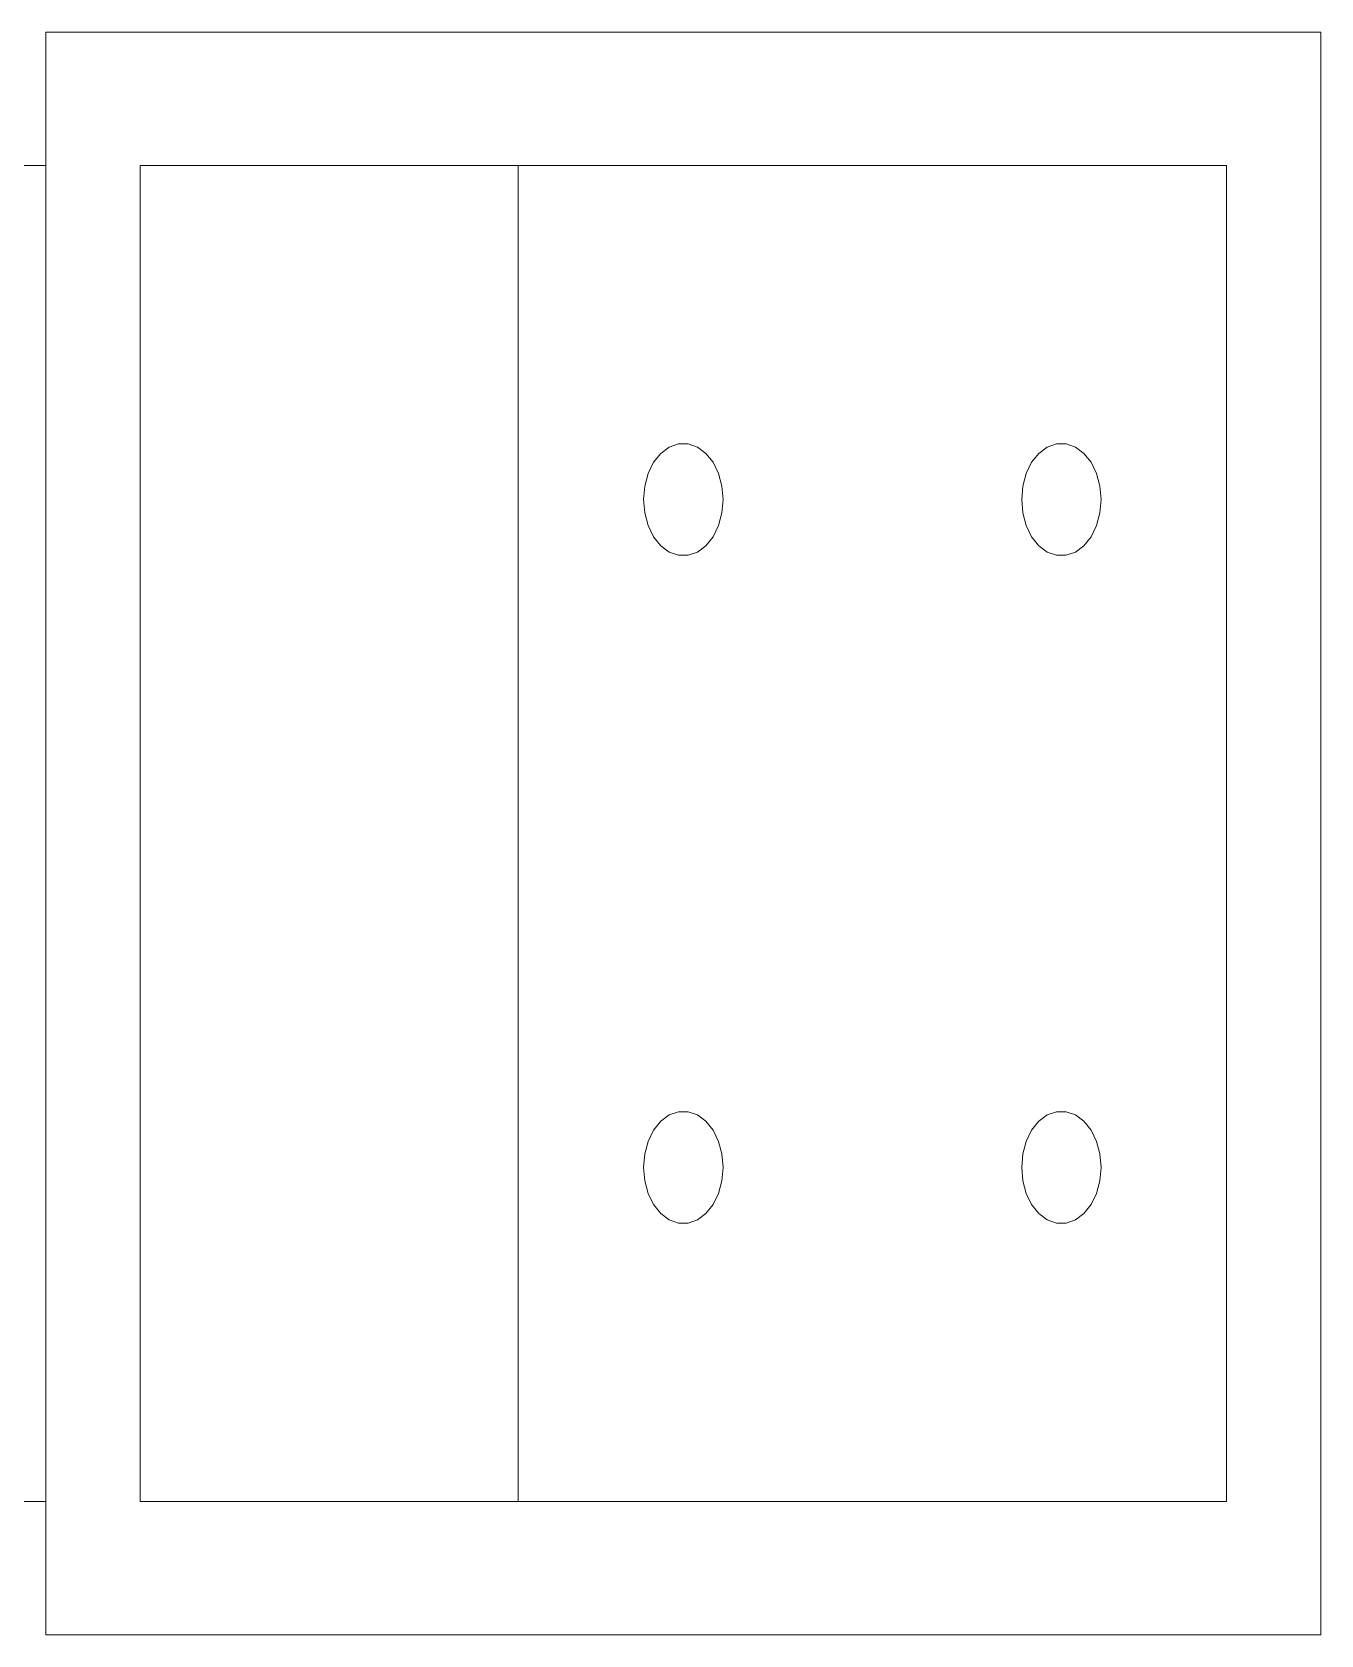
# Model space of a CAD drawing. Header units: millimetres. Extents: x 0 to 1189, y 0 to 841.
# Drawn here: x 601 to 697.5, y 108.3 to 228.3 of the extents above; entities that cross this region are included whole.
import ezdxf

# ---------------------------------------------------------------- set-up
doc = ezdxf.new("R2010")
doc.units = ezdxf.units.MM

msp = doc.modelspace()

# ---------------------------------------------------------------- linework, layer by layer
at = {"color": 7, "linetype": 'Continuous', "lineweight": 15}
for p, q in [((602.04, 228.32), (602.04, 108.32)), ((602.04, 228.32), (697.47, 228.32)), ((697.47, 228.32), (697.47, 108.32)), ((571.28, 218.32), (602.04, 218.32)), ((602.04, 218.32), (602.04, 118.32)), ((609.11, 218.32), (690.39, 218.32)), ((609.11, 218.32), (609.11, 118.32)), ((637.39, 118.32), (637.39, 218.32)), ((690.39, 218.32), (690.39, 118.32)), ((602.04, 118.32), (571.3, 118.32)), ((609.11, 118.32), (690.39, 118.32)), ((602.04, 108.32), (697.47, 108.32))]:
    msp.add_line(p, q, dxfattribs=at)
at = {"color": 7, "linetype": 'Continuous', "lineweight": 15, "flags": 128}
for points in [[(652.72, 193.32), (652.64, 192.32), (652.38, 191.37), (651.98, 190.54), (651.44, 189.86), (650.81, 189.39), (650.11, 189.15), (649.39, 189.15), (648.7, 189.39), (648.07, 189.86), (647.53, 190.54), (647.12, 191.37), (646.87, 192.32), (646.78, 193.32), (646.87, 194.33), (647.12, 195.27), (647.53, 196.11), (648.07, 196.78), (648.7, 197.25), (649.39, 197.49), (650.11, 197.49), (650.81, 197.25), (651.44, 196.78), (651.98, 196.11), (652.38, 195.27), (652.64, 194.33), (652.72, 193.32)], [(675.07, 193.32), (675.15, 194.33), (675.41, 195.27), (675.81, 196.11), (676.35, 196.78), (676.98, 197.25), (677.68, 197.49), (678.39, 197.49), (679.09, 197.25), (679.72, 196.78), (680.26, 196.11), (680.67, 195.27), (680.92, 194.33), (681.01, 193.32), (680.92, 192.32), (680.67, 191.37), (680.26, 190.54), (679.72, 189.86), (679.09, 189.39), (678.39, 189.15), (677.68, 189.15), (676.98, 189.39), (676.35, 189.86), (675.81, 190.54), (675.41, 191.37), (675.15, 192.32), (675.07, 193.32)], [(646.78, 143.32), (646.87, 144.33), (647.12, 145.27), (647.53, 146.11), (648.07, 146.78), (648.7, 147.25), (649.39, 147.49), (650.11, 147.49), (650.81, 147.25), (651.44, 146.78), (651.98, 146.11), (652.38, 145.27), (652.64, 144.33), (652.72, 143.32), (652.64, 142.32), (652.38, 141.37), (651.98, 140.54), (651.44, 139.86), (650.81, 139.39), (650.11, 139.15), (649.39, 139.15), (648.7, 139.39), (648.07, 139.86), (647.53, 140.54), (647.12, 141.37), (646.87, 142.32), (646.78, 143.32)], [(681.01, 143.32), (680.92, 142.32), (680.67, 141.37), (680.26, 140.54), (679.72, 139.86), (679.09, 139.39), (678.39, 139.15), (677.68, 139.15), (676.98, 139.39), (676.35, 139.86), (675.81, 140.54), (675.41, 141.37), (675.15, 142.32), (675.07, 143.32), (675.15, 144.33), (675.41, 145.27), (675.81, 146.11), (676.35, 146.78), (676.98, 147.25), (677.68, 147.49), (678.39, 147.49), (679.09, 147.25), (679.72, 146.78), (680.26, 146.11), (680.67, 145.27), (680.92, 144.33), (681.01, 143.32)]]:
    msp.add_lwpolyline(points, dxfattribs=at)

doc.saveas('drawing.dxf')
